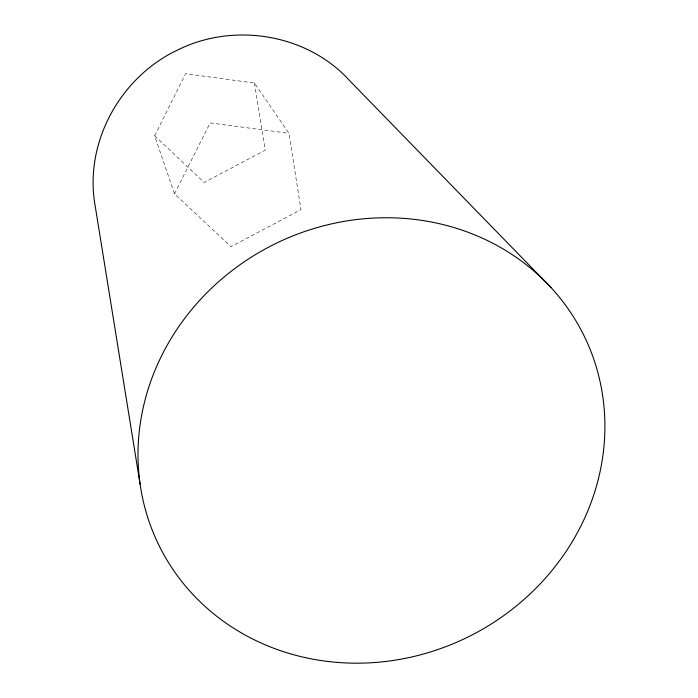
<?xml version="1.0" encoding="UTF-8"?>
<svg xmlns="http://www.w3.org/2000/svg" width="698" height="698" viewBox="0 0 698 698"><rect width="100%" height="100%" fill="white"/><g stroke="black" fill="none" stroke-linecap="round" stroke-linejoin="round"><path stroke-width="0.52" stroke-dasharray="3.49 2.62" d="M154.659 135.805L185.581 73.683L254.421 83.036L288.963 133.318L300.951 209.697L230.994 246.664L174.483 193.843L154.659 135.805L204.182 182.475L265.223 150.192L254.421 83.036M174.483 193.843L210.142 122.918L288.963 133.318"/><path stroke-width="1.05" d="M550.94 287.489L349.576 80.584C307.329 34.019 234.397 22.083 178.426 49.637C121.731 75.873 85.086 140.132 94.596 202.368L140.106 484.15M337.649 662.437A236.971 218.963 -26.7 0 0 588.405 345.266A236.971 218.963 -26.7 0 0 188.32 313.699A236.971 218.963 -26.7 0 0 337.649 662.437"/></g></svg>
